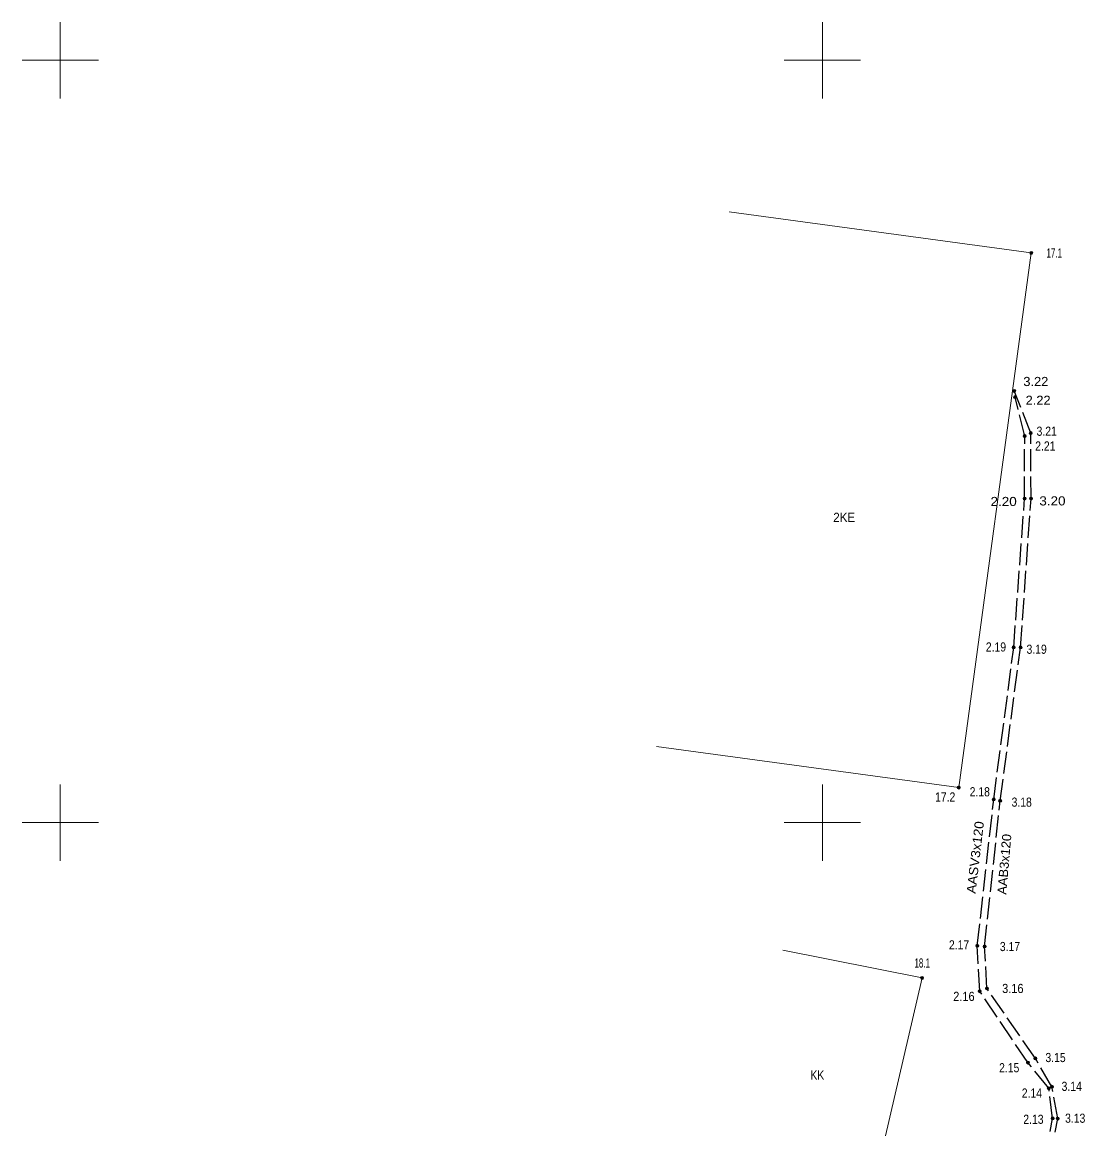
# Model space of a CAD drawing. Extents: x 629998 to 630302, y 6457395 to 6457602.
# Drawn here: x 629997.5 to 630067.2, y 6457529.9 to 6457602.5 of the extents above; entities that cross this region are included whole.
import ezdxf

# ---------------------------------------------------------------- set-up
doc = ezdxf.new("R2010")
doc.units = 0
doc.header["$LTSCALE"] = 0.24
doc.header["$PDMODE"] = 32
doc.header["$PDSIZE"] = 0.12
doc.linetypes.add('LONG_DASHED', pattern=[7.5, 6, -1.5])
for name, color, linetype, lineweight in [('1', 7, 'Continuous', 13), ('21', 7, 'LONG_DASHED', 25), ('54', 7, 'Continuous', 13), ('57', 7, 'Continuous', 13), ('61', 7, 'Continuous', 13)]:
    doc.layers.add(name, color=color, linetype=linetype, lineweight=lineweight)
for name, color, linetype in [('49', 7, 'Continuous'), ('50', 7, 'Continuous'), ('62', 7, 'Continuous')]:
    doc.layers.add(name, color=color, linetype=linetype)

msp = doc.modelspace()

# ---------------------------------------------------------------- hatches: boundary and pattern name
at = {"layer": '54'}
for points in [[(630063.8, 6457587.36, 1), (630063.6, 6457587.36, 1)], [(630062.68, 6457578.31, 1), (630062.48, 6457578.31, 1)], [(630062.74, 6457577.91, 1), (630062.54, 6457577.91, 1)], [(630063.37, 6457575.35, 1), (630063.17, 6457575.35, 1)], [(630063.77, 6457575.55, 1), (630063.57, 6457575.55, 1)], [(630063.36, 6457571.25, 1), (630063.16, 6457571.25, 1)], [(630063.79, 6457571.25, 1), (630063.59, 6457571.25, 1)], [(630062.65, 6457561.49, 1), (630062.45, 6457561.49, 1)], [(630063.1, 6457561.49, 1), (630062.9, 6457561.49, 1)], [(630059.04, 6457552.3, 1), (630058.84, 6457552.3, 1)], [(630061.34, 6457551.52, 1), (630061.14, 6457551.52, 1)], [(630061.76, 6457551.43, 1), (630061.56, 6457551.43, 1)], [(630060.26, 6457541.92, 1), (630060.06, 6457541.92, 1)], [(630060.74, 6457541.87, 1), (630060.54, 6457541.87, 1)], [(630056.64, 6457539.81, 1), (630056.44, 6457539.81, 1)], [(630060.42, 6457538.94, 1), (630060.22, 6457538.94, 1)], [(630060.89, 6457539.12, 1), (630060.69, 6457539.12, 1)], [(630064.07, 6457534.53, 1), (630063.87, 6457534.53, 1)], [(630063.58, 6457534.26, 1), (630063.38, 6457534.26, 1)], [(630064.95, 6457532.57, 1), (630064.75, 6457532.57, 1)], [(630065.16, 6457532.67, 1), (630064.96, 6457532.67, 1)], [(630065.2, 6457530.6, 1), (630065, 6457530.6, 1)], [(630065.54, 6457530.58, 1), (630065.34, 6457530.58, 1)]]:
    msp.add_hatch(color=256, dxfattribs=at).paths.add_polyline_path(points)

# ---------------------------------------------------------------- linework, layer by layer
at = {"layer": '1'}
for p, q in [((630043.88, 6457590.05), (630063.7, 6457587.36)), ((630063.7, 6457587.36), (630058.94, 6457552.3)), ((630039.12, 6457554.99), (630058.94, 6457552.3)), ((630056.54, 6457539.81), (630047.4, 6457541.64))]:
    msp.add_line(p, q, dxfattribs=at)
msp.add_lwpolyline([(630056.54, 6457539.81), (630053.22, 6457525.49), (630044.08, 6457527.32), (630039.99, 6457528.2)], dxfattribs=at)
at = {"layer": '21'}
for points in [[(630030.74, 6457452.19), (630030.31, 6457453.17), (630030.9, 6457453.6), (630038.55, 6457457.55), (630045.72, 6457462.37), (630046.99, 6457464.26), (630051.77, 6457472.15), (630054.57, 6457481.96), (630056.85, 6457491.5), (630059.19, 6457501.26), (630061.3, 6457510.89), (630063.58, 6457520.86), (630065.44, 6457530.58), (630065.06, 6457532.67), (630063.97, 6457534.53), (630060.79, 6457539.12), (630060.64, 6457541.87), (630061.66, 6457551.43), (630063, 6457561.49), (630063.69, 6457571.25), (630063.67, 6457575.55), (630062.58, 6457578.31)], [(630030.55, 6457452.02), (630029.44, 6457453.94), (630029.54, 6457454.52), (630037.96, 6457458.43), (630045.36, 6457462.67), (630046.54, 6457464.38), (630051.45, 6457472.34), (630054.13, 6457482.2), (630056.51, 6457491.65), (630058.89, 6457501.32), (630060.85, 6457511.08), (630063.23, 6457520.89), (630065.1, 6457530.6), (630064.85, 6457532.57), (630063.48, 6457534.26), (630060.32, 6457538.94), (630060.16, 6457541.92), (630061.24, 6457551.52), (630062.55, 6457561.49), (630063.26, 6457571.25), (630063.27, 6457575.35), (630062.64, 6457577.91)]]:
    msp.add_lwpolyline(points, dxfattribs=at)
at = {"layer": '54'}
for centre in [(630063.7, 6457587.36), (630062.58, 6457578.31), (630062.64, 6457577.91), (630063.27, 6457575.35), (630063.67, 6457575.55), (630063.26, 6457571.25), (630063.69, 6457571.25), (630062.55, 6457561.49), (630063, 6457561.49), (630058.94, 6457552.3), (630061.24, 6457551.52), (630061.66, 6457551.43), (630060.16, 6457541.92), (630060.64, 6457541.87), (630056.54, 6457539.81), (630060.32, 6457538.94), (630060.79, 6457539.12), (630063.97, 6457534.53), (630063.48, 6457534.26), (630064.85, 6457532.57), (630065.06, 6457532.67), (630065.1, 6457530.6), (630065.44, 6457530.58)]:
    msp.add_circle(centre, 0.1, dxfattribs=at)
for p in [(630063.7, 6457587.36), (630062.58, 6457578.31), (630062.64, 6457577.91), (630063.27, 6457575.35), (630063.67, 6457575.55), (630063.26, 6457571.25), (630063.69, 6457571.25), (630062.55, 6457561.49), (630063, 6457561.49), (630058.94, 6457552.3), (630061.24, 6457551.52), (630061.66, 6457551.43), (630060.16, 6457541.92), (630060.64, 6457541.87), (630056.54, 6457539.81), (630060.32, 6457538.94), (630060.79, 6457539.12), (630063.97, 6457534.53), (630063.48, 6457534.26), (630064.85, 6457532.57), (630065.06, 6457532.67), (630065.1, 6457530.6), (630065.44, 6457530.58)]:
    msp.add_point(p, dxfattribs=at)
at = {"layer": '61'}
for p, q in [((630000, 6457602.5), (630000, 6457597.5)), ((630050, 6457602.5), (630050, 6457597.5)), ((629997.5, 6457600), (630002.5, 6457600)), ((630047.5, 6457600), (630052.5, 6457600)), ((630000, 6457552.5), (630000, 6457547.5)), ((630050, 6457552.5), (630050, 6457547.5)), ((629997.5, 6457550), (630002.5, 6457550)), ((630047.5, 6457550), (630052.5, 6457550))]:
    msp.add_line(p, q, dxfattribs=at)

# ---------------------------------------------------------------- texts
at = {"layer": '49'}
for s, width, p in [('3.22', 1.05, (630063.18, 6457578.63)), ('2.22', 1.05, (630063.33, 6457577.4)), ('3.21', 0.85, (630064.05, 6457575.37)), ('2.21', 0.85, (630063.96, 6457574.4)), ('2.20', 1.1, (630061.03, 6457570.76)), ('3.20', 1.1, (630064.23, 6457570.8)), ('2.19', 0.85, (630060.72, 6457561.22)), ('3.19', 0.85, (630063.39, 6457561.07)), ('2.18', 0.85, (630059.66, 6457551.72)), ('3.18', 0.85, (630062.41, 6457551.04)), ('2.17', 0.85, (630058.3, 6457541.68)), ('3.17', 0.85, (630061.64, 6457541.57)), ('2.16', 0.9, (630058.58, 6457538.3)), ('3.16', 0.9, (630061.79, 6457538.82)), ('3.15', 0.85, (630064.63, 6457534.29)), ('2.15', 0.85, (630061.59, 6457533.62)), ('2.14', 0.85, (630063.08, 6457531.96)), ('3.14', 0.85, (630065.69, 6457532.4)), ('2.13', 0.85, (630063.18, 6457530.24)), ('3.13', 0.85, (630065.92, 6457530.31))]:
    msp.add_text(s, height=0.6, dxfattribs=dict(at, width=width)).set_placement(p)
at = {"layer": '50'}
for s, height, rotation, width, p in [('AASV3x120', 0.6, 83.193, 1.1, (630060.04, 6457545.32)), ('AAB3x120', 0.5999, 85.075, 1.05, (630062.06, 6457545.26))]:
    msp.add_text(s, height=height, rotation=rotation, dxfattribs=dict(at, width=width)).set_placement(p)
at = {"layer": '57'}
for s, width, p in [('2KE', 0.95, (630050.71, 6457569.72)), ('KK', 0.85, (630049.21, 6457533.14))]:
    msp.add_text(s, height=0.6, dxfattribs=dict(at, width=width)).set_placement(p)
at = {"layer": '62'}
for s, width, p in [('17.1', 0.65, (630064.7, 6457587.06)), ('17.2', 0.85, (630057.39, 6457551.38)), ('18.1', 0.65, (630056.04, 6457540.49))]:
    msp.add_text(s, height=0.6, dxfattribs=dict(at, width=width)).set_placement(p)

doc.saveas('drawing.dxf')
